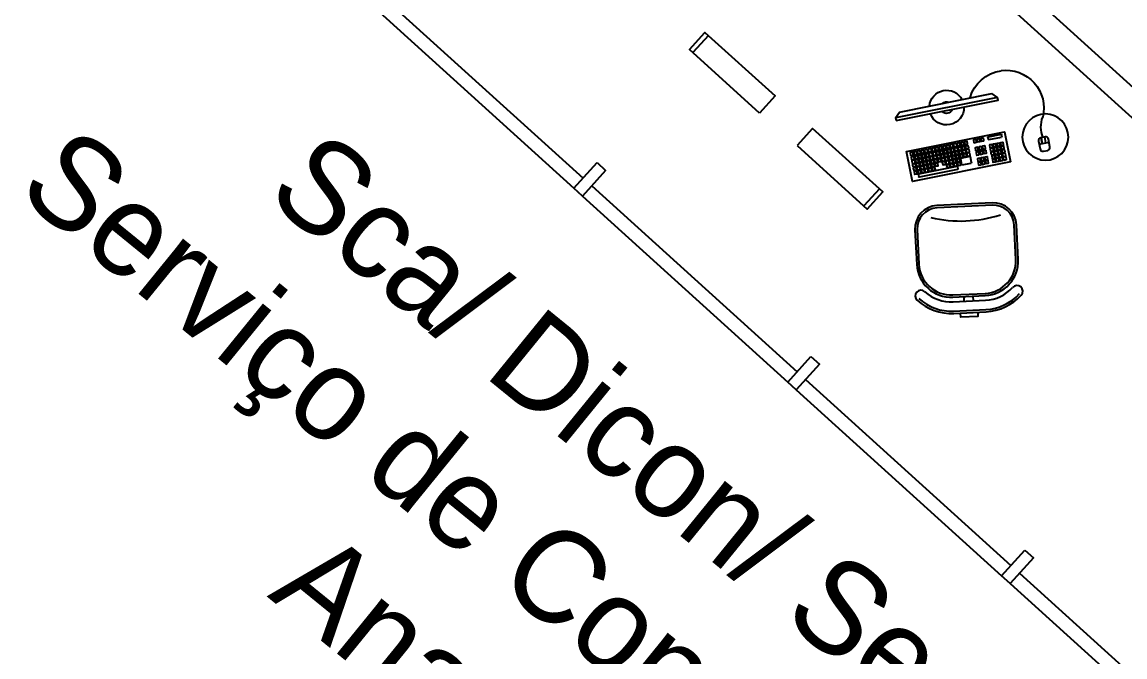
# Model space of a CAD drawing. Extents: x -1.7 to 87, y -33.6 to 19.
# Drawn here: x 68.814 to 73.59, y -27.704 to -24.953 of the extents above; entities that cross this region are included whole.
import ezdxf

# ---------------------------------------------------------------- set-up
doc = ezdxf.new("R2010")
doc.units = 0
for name, color, linetype in [('AR-ESQ', 2, 'Continuous'), ('AR-MOB', 2, 'Continuous'), ('AR-TXT', 2, 'Continuous')]:
    doc.layers.add(name, color=color, linetype=linetype)
doc.styles.add('1-125', font='stylu.ttf', dxfattribs={"height": 0.2})

# ---------------------------------------------------------------- blocks, each defined once
blk = doc.blocks.new('CADEIRA-S')
at = {"color": 2}
for p, q in [((0.0718, 0.2686), (-0.0682, 0.2686)), ((0.0718, 0.2186), (-0.0682, 0.2186)), ((0.0718, 0.1986), (-0.0682, 0.1986)), ((-0.2182, 0.0486), (-0.2182, -0.1014)), ((0.2218, -0.1014), (0.2218, 0.0486)), ((-0.1182, -0.2014), (0.1218, -0.2014))]:
    blk.add_line(p, q, dxfattribs=at)
at = {"color": 1}
for p, q in [((0.0718, 0.2586), (-0.0682, 0.2586)), ((-0.0148, 0.1986), (-0.0149, 0.2186)), ((0.0252, 0.1986), (0.0251, 0.2186)), ((0.0718, 0.1886), (-0.0682, 0.1886)), ((-0.2082, 0.0486), (-0.2082, -0.1014)), ((0.2118, -0.1014), (0.2118, 0.0486)), ((-0.1182, -0.1914), (0.1218, -0.1914))]:
    blk.add_line(p, q, dxfattribs=at)
at = {"color": 2}
blk.add_lwpolyline([(-0.032, 0.2686), (-0.032, 0.2867), (0.0426, 0.2867), (0.0426, 0.2686)], dxfattribs=at)
for centre, radius, start, end in [((-0.0682, 0.0486), 0.22, 90, 135), ((0.0718, 0.0486), 0.22, 45, 90), ((-0.2061, 0.1864), 0.025, 135, 315), ((-0.0682, 0.0486), 0.15, 90, 180), ((-0.0682, 0.0486), 0.17, 90, 135), ((0.0718, 0.0486), 0.17, 45, 90), ((0.0718, 0.0486), 0.15, 0, 90), ((0.2097, 0.1864), 0.025, 225, 45), ((-0.1182, -0.1014), 0.1, 180, 270), ((0.1218, -0.1014), 0.1, 270, 0)]:
    blk.add_arc(centre, radius, start, end, dxfattribs=at)
at = {"color": 1}
for centre, radius, start, end in [((-0.0682, 0.0486), 0.21, 90, 135), ((0.0718, 0.0486), 0.21, 45, 90), ((-0.0682, 0.0486), 0.14, 90, 180), ((0.0718, 0.0486), 0.14, 0, 90), ((-0.1182, -0.1014), 0.09, 180, 270), ((-0.0052, -0.6823), 0.5534, 73.6911, 105.2491), ((0.1218, -0.1014), 0.09, 270, 0)]:
    blk.add_arc(centre, radius, start, end, dxfattribs=at)
blk = doc.blocks.new('CPU')
at = {"color": 1}
blk.add_line((1.1721, 1.0512), (1.1721, 0.9512), dxfattribs=at)
blk.add_lwpolyline([(0.7821, 0.9512), (1.1921, 0.9512), (1.1921, 1.0512), (0.7821, 1.0512)], close=True, dxfattribs=at)
blk = doc.blocks.new('estacao de trabalho 290 x 150')
at = {"color": 252}
for p, q in [((0.5808, 0.9046), (0.5882, 0.9101)), ((0.691, 0.7737), (0.5904, 0.9098)), ((0.5718, 0.898), (0.5753, 0.9006)), ((0.681, 0.7663), (0.5804, 0.9024)), ((0.6832, 0.7659), (0.6907, 0.7714)), ((0.6934, 0.6962), (0.669, 0.7293)), ((0.6693, 0.7315), (0.6898, 0.7467)), ((0.6743, 0.7593), (0.6777, 0.7619)), ((0.6921, 0.7463), (0.7165, 0.7132)), ((0.7162, 0.711), (0.6957, 0.6958)), ((0.7401, 0.6863), (0.7375, 0.6898)), ((0.7289, 0.5348), (0.6952, 0.5804)), ((0.6955, 0.5827), (0.7022, 0.5876)), ((0.7044, 0.5873), (0.7381, 0.5416)), ((0.7378, 0.5394), (0.7311, 0.5345))]:
    blk.add_line(p, q, dxfattribs=at)
at = {"color": 2}
for p, q in [((0.3423, 0.788), (0.3379, 0.7583)), ((0.3379, 0.7583), (0.5801, 0.4305)), ((0.6097, 0.426), (0.5801, 0.4305)), ((0.8666, 0.4291), (0.887, 0.4442)), ((0.887, 0.4442), (0.8666, 0.4291)), ((0.8758, 0.4167), (0.8962, 0.4318)), ((0.8789, 0.4551), (0.905, 0.4198))]:
    blk.add_line(p, q, dxfattribs=at)
for points in [[(0.8381, 0.5953), (0.5809, 0.9435), (0.4743, 0.8647), (0.7315, 0.5165)], [(-1.45, 0), (1.45, 0), (1.45, 0.1), (-1.45, 0.1)]]:
    blk.add_lwpolyline(points, close=True, dxfattribs=at)
at = {"color": 252}
for points in [[(0.5588, 0.9083), (0.5658, 0.9134, -0.414214), (0.5684, 0.913), (0.5736, 0.9061, -0.414214), (0.5732, 0.9034), (0.5662, 0.8983, -0.414214), (0.5636, 0.8987), (0.5584, 0.9057, -0.414214)], [(0.4915, 0.8595), (0.4985, 0.8646, -0.414214), (0.5011, 0.8642), (0.5063, 0.8573, -0.414214), (0.5059, 0.8546), (0.4989, 0.8495, -0.414214), (0.4963, 0.8499), (0.4911, 0.8569, -0.414214)], [(0.5073, 0.8703), (0.5143, 0.8754, -0.414214), (0.5169, 0.875), (0.5221, 0.8681, -0.414214), (0.5217, 0.8654), (0.5147, 0.8603, -0.414214), (0.5121, 0.8607), (0.507, 0.8676, -0.414214)], [(0.5169, 0.8574), (0.5238, 0.8625, -0.414214), (0.5265, 0.8621), (0.5316, 0.8552, -0.414214), (0.5312, 0.8525), (0.5242, 0.8474, -0.414214), (0.5216, 0.8478), (0.5165, 0.8548, -0.414214)], [(0.5202, 0.8798), (0.5272, 0.8849, -0.414214), (0.5298, 0.8845), (0.535, 0.8776, -0.414214), (0.5346, 0.8749), (0.5276, 0.8698, -0.414214), (0.525, 0.8702), (0.5198, 0.8771, -0.414214)], [(0.5297, 0.8669), (0.5367, 0.8721, -0.414214), (0.5393, 0.8717), (0.5445, 0.8647, -0.414214), (0.5441, 0.8621), (0.5371, 0.8569, -0.414214), (0.5345, 0.8573), (0.5293, 0.8643, -0.414214)], [(0.5331, 0.8893), (0.54, 0.8944, -0.414214), (0.5427, 0.894), (0.5478, 0.8871, -0.414214), (0.5474, 0.8844), (0.5405, 0.8793, -0.414214), (0.5378, 0.8797), (0.5327, 0.8866, -0.414214)], [(0.5426, 0.8764), (0.5495, 0.8816, -0.414214), (0.5522, 0.8812), (0.5573, 0.8742, -0.414214), (0.5569, 0.8716), (0.55, 0.8664, -0.414214), (0.5473, 0.8668), (0.5422, 0.8738, -0.414214)], [(0.546, 0.8988), (0.5529, 0.9039, -0.414214), (0.5556, 0.9035), (0.5607, 0.8966, -0.414214), (0.5603, 0.8939), (0.5533, 0.8888, -0.414214), (0.5507, 0.8892), (0.5456, 0.8962, -0.414214)], [(0.5521, 0.8636), (0.5591, 0.8687, -0.414214), (0.5617, 0.8683), (0.5668, 0.8613, -0.414214), (0.5664, 0.8587), (0.5595, 0.8536, -0.414214), (0.5568, 0.8539), (0.5517, 0.8609, -0.414214)], [(0.5555, 0.8859), (0.5624, 0.8911, -0.414214), (0.5651, 0.8907), (0.5702, 0.8837, -0.414214), (0.5698, 0.8811), (0.5629, 0.8759, -0.414214), (0.5602, 0.8763), (0.5551, 0.8833, -0.414214)], [(0.565, 0.8731), (0.5719, 0.8782, -0.414214), (0.5746, 0.8778), (0.5797, 0.8708, -0.414214), (0.5793, 0.8682), (0.5724, 0.8631, -0.414214), (0.5697, 0.8635), (0.5646, 0.8704, -0.414214)], [(0.5683, 0.8954), (0.5753, 0.9006, -0.414214), (0.5779, 0.9002), (0.5831, 0.8932, -0.414214), (0.5827, 0.8906), (0.5757, 0.8854, -0.414214), (0.5731, 0.8858), (0.5679, 0.8928, -0.414214)], [(0.5745, 0.8602), (0.5814, 0.8653, -0.414214), (0.5841, 0.8649), (0.5892, 0.858, -0.414214), (0.5888, 0.8553), (0.5819, 0.8502, -0.414214), (0.5792, 0.8506), (0.5741, 0.8575, -0.414214)], [(0.5778, 0.8826), (0.5848, 0.8877, -0.414214), (0.5874, 0.8873), (0.5926, 0.8804, -0.414214), (0.5922, 0.8777), (0.5852, 0.8726, -0.414214), (0.5826, 0.873), (0.5774, 0.8799, -0.414214)], [(0.5873, 0.8697), (0.5943, 0.8748, -0.414214), (0.5969, 0.8744), (0.6021, 0.8675, -0.414214), (0.6017, 0.8648), (0.5947, 0.8597, -0.414214), (0.5921, 0.8601), (0.5869, 0.8671, -0.414214)], [(0.5969, 0.8568), (0.6038, 0.862, -0.414214), (0.6065, 0.8616), (0.6116, 0.8546, -0.414214), (0.6112, 0.852), (0.6042, 0.8468, -0.414214), (0.6016, 0.8472), (0.5965, 0.8542, -0.414214)], [(0.501, 0.8466), (0.508, 0.8518, -0.414214), (0.5106, 0.8514), (0.5158, 0.8444, -0.414214), (0.5154, 0.8418), (0.5084, 0.8366, -0.414214), (0.5058, 0.837), (0.5006, 0.844, -0.414214)], [(0.5105, 0.8338), (0.5175, 0.8389, -0.414214), (0.5201, 0.8385), (0.5253, 0.8315, -0.414214), (0.5249, 0.8289), (0.5179, 0.8238, -0.414214), (0.5153, 0.8242), (0.5101, 0.8311, -0.414214)], [(0.52, 0.8209), (0.527, 0.826, -0.414214), (0.5296, 0.8256), (0.5348, 0.8187, -0.414214), (0.5344, 0.816), (0.5274, 0.8109, -0.414214), (0.5248, 0.8113), (0.5196, 0.8182, -0.414214)], [(0.5264, 0.8445), (0.5333, 0.8497, -0.414214), (0.536, 0.8493), (0.5411, 0.8423, -0.414214), (0.5407, 0.8397), (0.5338, 0.8345, -0.414214), (0.5311, 0.8349), (0.526, 0.8419, -0.414214)], [(0.5295, 0.808), (0.5365, 0.8132, -0.414214), (0.5391, 0.8128), (0.5443, 0.8058, -0.414214), (0.5439, 0.8032), (0.5369, 0.798, -0.414214), (0.5343, 0.7984), (0.5292, 0.8054, -0.414214)], [(0.5359, 0.8317), (0.5428, 0.8368, -0.414214), (0.5455, 0.8364), (0.5506, 0.8295, -0.414214), (0.5502, 0.8268), (0.5433, 0.8217, -0.414214), (0.5406, 0.8221), (0.5355, 0.829, -0.414214)], [(0.5392, 0.854), (0.5462, 0.8592, -0.414214), (0.5488, 0.8588), (0.554, 0.8518, -0.414214), (0.5536, 0.8492), (0.5466, 0.844, -0.414214), (0.544, 0.8444), (0.5388, 0.8514, -0.414214)], [(0.5454, 0.8188), (0.5523, 0.8239, -0.414214), (0.555, 0.8235), (0.5601, 0.8166, -0.414214), (0.5597, 0.8139), (0.5528, 0.8088, -0.414214), (0.5501, 0.8092), (0.545, 0.8162, -0.414214)], [(0.5487, 0.8412), (0.5557, 0.8463, -0.414214), (0.5583, 0.8459), (0.5635, 0.839, -0.414214), (0.5631, 0.8363), (0.5561, 0.8312, -0.414214), (0.5535, 0.8316), (0.5483, 0.8385, -0.414214)], [(0.5582, 0.8283), (0.5652, 0.8334, -0.414214), (0.5678, 0.833), (0.573, 0.8261, -0.414214), (0.5726, 0.8234), (0.5656, 0.8183, -0.414214), (0.563, 0.8187), (0.5578, 0.8257, -0.414214)], [(0.5616, 0.8507), (0.5686, 0.8558, -0.414214), (0.5712, 0.8554), (0.5763, 0.8485, -0.414214), (0.5759, 0.8458), (0.569, 0.8407, -0.414214), (0.5663, 0.8411), (0.5612, 0.848, -0.414214)], [(0.5678, 0.8154), (0.5747, 0.8206, -0.414214), (0.5774, 0.8202), (0.5825, 0.8132, -0.414214), (0.5821, 0.8106), (0.5751, 0.8054, -0.414214), (0.5725, 0.8058), (0.5674, 0.8128, -0.414214)], [(0.5711, 0.8378), (0.5781, 0.843, -0.414214), (0.5807, 0.8426), (0.5859, 0.8356, -0.414214), (0.5855, 0.833), (0.5785, 0.8278, -0.414214), (0.5759, 0.8282), (0.5707, 0.8352, -0.414214)], [(0.5806, 0.8249), (0.5876, 0.8301, -0.414214), (0.5902, 0.8297), (0.5954, 0.8227, -0.414214), (0.595, 0.8201), (0.588, 0.8149, -0.414214), (0.5854, 0.8153), (0.5802, 0.8223, -0.414214)], [(0.584, 0.8473), (0.5909, 0.8525, -0.414214), (0.5936, 0.8521), (0.5987, 0.8451, -0.414214), (0.5983, 0.8425), (0.5914, 0.8373, -0.414214), (0.5887, 0.8377), (0.5836, 0.8447, -0.414214)], [(0.5901, 0.8121), (0.5971, 0.8172, -0.414214), (0.5997, 0.8168), (0.6049, 0.8099, -0.414214), (0.6045, 0.8072), (0.5975, 0.8021, -0.414214), (0.5949, 0.8025), (0.5897, 0.8094, -0.414214)], [(0.5935, 0.8345), (0.6004, 0.8396, -0.414214), (0.6031, 0.8392), (0.6082, 0.8322, -0.414214), (0.6078, 0.8296), (0.6009, 0.8245, -0.414214), (0.5982, 0.8249), (0.5931, 0.8318, -0.414214)], [(0.603, 0.8216), (0.61, 0.8267, -0.414214), (0.6126, 0.8263), (0.6177, 0.8194, -0.414214), (0.6173, 0.8167), (0.6104, 0.8116, -0.414214), (0.6077, 0.812), (0.6026, 0.8189, -0.414214)], [(0.6064, 0.844), (0.6133, 0.8491, -0.414214), (0.616, 0.8487), (0.6211, 0.8417, -0.414214), (0.6207, 0.8391), (0.6137, 0.834, -0.414214), (0.6111, 0.8344), (0.606, 0.8413, -0.414214)], [(0.5391, 0.7952), (0.546, 0.8003, -0.414214), (0.5487, 0.7999), (0.5538, 0.7929, -0.414214), (0.5534, 0.7903), (0.5464, 0.7852, -0.414214), (0.5438, 0.7856), (0.5387, 0.7925, -0.414214)], [(0.5486, 0.7823), (0.5555, 0.7874, -0.414214), (0.5582, 0.787), (0.5633, 0.7801, -0.414214), (0.5629, 0.7774), (0.556, 0.7723, -0.414214), (0.5533, 0.7727), (0.5482, 0.7796, -0.414214)], [(0.5549, 0.8059), (0.5618, 0.8111, -0.414214), (0.5645, 0.8107), (0.5696, 0.8037, -0.414214), (0.5692, 0.8011), (0.5623, 0.7959, -0.414214), (0.5596, 0.7963), (0.5545, 0.8033, -0.414214)], [(0.5581, 0.7694), (0.565, 0.7746, -0.414214), (0.5677, 0.7742), (0.5728, 0.7672, -0.414214), (0.5724, 0.7646), (0.5655, 0.7594, -0.414214), (0.5628, 0.7598), (0.5577, 0.7668, -0.414214)], [(0.5644, 0.7931), (0.5713, 0.7982, -0.414214), (0.574, 0.7978), (0.5791, 0.7908, -0.414214), (0.5787, 0.7882), (0.5718, 0.7831, -0.414214), (0.5691, 0.7835), (0.564, 0.7904, -0.414214)], [(0.5739, 0.7802), (0.5809, 0.7853, -0.414214), (0.5835, 0.7849), (0.5886, 0.778, -0.414214), (0.5882, 0.7753), (0.5813, 0.7702, -0.414214), (0.5786, 0.7706), (0.5735, 0.7775, -0.414214)], [(0.5773, 0.8026), (0.5842, 0.8077, -0.414214), (0.5869, 0.8073), (0.592, 0.8004, -0.414214), (0.5916, 0.7977), (0.5846, 0.7926, -0.414214), (0.582, 0.793), (0.5769, 0.7999, -0.414214)], [(0.5834, 0.7673), (0.5904, 0.7725, -0.414214), (0.593, 0.7721), (0.5981, 0.7651, -0.414214), (0.5977, 0.7625), (0.5908, 0.7573, -0.414214), (0.5881, 0.7577), (0.583, 0.7647, -0.414214)], [(0.5868, 0.7897), (0.5937, 0.7948, -0.414214), (0.5964, 0.7944), (0.6015, 0.7875, -0.414214), (0.6011, 0.7848), (0.5942, 0.7797, -0.414214), (0.5915, 0.7801), (0.5864, 0.7871, -0.414214)], [(0.5963, 0.7768), (0.6032, 0.782, -0.414214), (0.6059, 0.7816), (0.611, 0.7746, -0.414214), (0.6106, 0.772), (0.6037, 0.7668, -0.414214), (0.601, 0.7672), (0.5959, 0.7742, -0.414214)], [(0.5996, 0.7992), (0.6066, 0.8043, -0.414214), (0.6092, 0.8039), (0.6144, 0.797, -0.414214), (0.614, 0.7943), (0.607, 0.7892, -0.414214), (0.6044, 0.7896), (0.5992, 0.7966, -0.414214)], [(0.6058, 0.764), (0.6127, 0.7691, -0.414214), (0.6154, 0.7687), (0.6205, 0.7617, -0.414214), (0.6201, 0.7591), (0.6132, 0.754, -0.414214), (0.6105, 0.7544), (0.6054, 0.7613, -0.414214)], [(0.6091, 0.7863), (0.6161, 0.7915, -0.414214), (0.6187, 0.7911), (0.6239, 0.7841, -0.414214), (0.6235, 0.7815), (0.6165, 0.7763, -0.414214), (0.6139, 0.7767), (0.6087, 0.7837, -0.414214)], [(0.6187, 0.7735), (0.6256, 0.7786, -0.414214), (0.6283, 0.7782), (0.6334, 0.7713, -0.414214), (0.633, 0.7686), (0.626, 0.7635, -0.414214), (0.6234, 0.7639), (0.6183, 0.7708, -0.414214)], [(0.622, 0.7958), (0.629, 0.801, -0.414214), (0.6316, 0.8006), (0.6368, 0.7936, -0.414214), (0.6364, 0.791), (0.6294, 0.7858, -0.414214), (0.6268, 0.7862), (0.6216, 0.7932, -0.414214)], [(0.6282, 0.7606), (0.6351, 0.7657, -0.414214), (0.6378, 0.7653), (0.6429, 0.7584, -0.414214), (0.6425, 0.7557), (0.6355, 0.7506, -0.414214), (0.6329, 0.751), (0.6278, 0.758, -0.414214)], [(0.6315, 0.783), (0.6385, 0.7881, -0.414214), (0.6411, 0.7877), (0.6463, 0.7808, -0.414214), (0.6459, 0.7781), (0.6389, 0.773, -0.414214), (0.6363, 0.7734), (0.6311, 0.7803, -0.414214)], [(0.641, 0.7701), (0.648, 0.7752, -0.414214), (0.6506, 0.7748), (0.6558, 0.7679, -0.414214), (0.6554, 0.7652), (0.6484, 0.7601, -0.414214), (0.6458, 0.7605), (0.6406, 0.7675, -0.414214)], [(0.6444, 0.7925), (0.6513, 0.7976, -0.414214), (0.654, 0.7972), (0.6591, 0.7903, -0.414214), (0.6587, 0.7876), (0.6518, 0.7825, -0.414214), (0.6491, 0.7829), (0.644, 0.7898, -0.414214)], [(0.6539, 0.7796), (0.6608, 0.7848, -0.414214), (0.6635, 0.7844), (0.6686, 0.7774, -0.414214), (0.6682, 0.7748), (0.6613, 0.7696, -0.414214), (0.6586, 0.77), (0.6535, 0.777, -0.414214)], [(0.6634, 0.7667), (0.6704, 0.7719, -0.414214), (0.673, 0.7715), (0.6781, 0.7645, -0.414214), (0.6777, 0.7619), (0.6708, 0.7567, -0.414214), (0.6681, 0.7571), (0.663, 0.7641, -0.414214)], [(0.5676, 0.7566), (0.5745, 0.7617, -0.414214), (0.5772, 0.7613), (0.5823, 0.7543, -0.414214), (0.5819, 0.7517), (0.575, 0.7465, -0.414214), (0.5723, 0.7469), (0.5672, 0.7539, -0.414214)], [(0.5771, 0.7437), (0.584, 0.7488, -0.414214), (0.5867, 0.7484), (0.5918, 0.7415, -0.414214), (0.5914, 0.7388), (0.5845, 0.7337, -0.414214), (0.5818, 0.7341), (0.5767, 0.741, -0.414214)], [(0.5866, 0.7308), (0.5935, 0.7359, -0.414214), (0.5962, 0.7356), (0.6013, 0.7286, -0.414214), (0.6009, 0.7259), (0.594, 0.7208, -0.414214), (0.5913, 0.7212), (0.5862, 0.7282, -0.414214)], [(0.5929, 0.7545), (0.5999, 0.7596, -0.414214), (0.6025, 0.7592), (0.6077, 0.7522, -0.414214), (0.6073, 0.7496), (0.6003, 0.7445, -0.414214), (0.5977, 0.7449), (0.5925, 0.7518, -0.414214)], [(0.5961, 0.7179), (0.6031, 0.7231, -0.414214), (0.6057, 0.7227), (0.6108, 0.7157, -0.414214), (0.6104, 0.7131), (0.6035, 0.7079, -0.414214), (0.6008, 0.7083), (0.5957, 0.7153, -0.414214)], [(0.6024, 0.7416), (0.6094, 0.7467, -0.414214), (0.612, 0.7463), (0.6172, 0.7394, -0.414214), (0.6168, 0.7367), (0.6098, 0.7316, -0.414214), (0.6072, 0.732), (0.602, 0.7389, -0.414214)], [(0.6119, 0.7287), (0.6189, 0.7339, -0.414214), (0.6215, 0.7335), (0.6267, 0.7265, -0.414214), (0.6263, 0.7239), (0.6193, 0.7187, -0.414214), (0.6167, 0.7191), (0.6115, 0.7261, -0.414214)], [(0.6153, 0.7511), (0.6222, 0.7562, -0.414214), (0.6249, 0.7558), (0.63, 0.7489, -0.414214), (0.6296, 0.7462), (0.6227, 0.7411, -0.414214), (0.62, 0.7415), (0.6149, 0.7484, -0.414214)], [(0.6214, 0.7158), (0.6284, 0.721, -0.414214), (0.631, 0.7206), (0.6362, 0.7136, -0.414214), (0.6358, 0.711), (0.6288, 0.7058, -0.414214), (0.6262, 0.7062), (0.621, 0.7132, -0.414214)], [(0.6248, 0.7382), (0.6317, 0.7434, -0.414214), (0.6344, 0.743), (0.6395, 0.736, -0.414214), (0.6391, 0.7334), (0.6322, 0.7282, -0.414214), (0.6295, 0.7286), (0.6244, 0.7356, -0.414214)], [(0.6343, 0.7254), (0.6413, 0.7305, -0.414214), (0.6439, 0.7301), (0.649, 0.7231, -0.414214), (0.6486, 0.7205), (0.6417, 0.7154, -0.414214), (0.639, 0.7158), (0.6339, 0.7227, -0.414214)], [(0.6377, 0.7477), (0.6446, 0.7529, -0.414214), (0.6473, 0.7525), (0.6524, 0.7455, -0.414214), (0.652, 0.7429), (0.6451, 0.7377, -0.414214), (0.6424, 0.7381), (0.6373, 0.7451, -0.414214)], [(0.6438, 0.7125), (0.6508, 0.7176, -0.414214), (0.6534, 0.7172), (0.6586, 0.7103, -0.414214), (0.6582, 0.7076), (0.6512, 0.7025, -0.414214), (0.6486, 0.7029), (0.6434, 0.7098, -0.414214)], [(0.6472, 0.7349), (0.6541, 0.74, -0.414214), (0.6568, 0.7396), (0.6619, 0.7326, -0.414214), (0.6615, 0.73), (0.6546, 0.7249, -0.414214), (0.6519, 0.7253), (0.6468, 0.7322, -0.414214)], [(0.6505, 0.7572), (0.6575, 0.7624, -0.414214), (0.6601, 0.762), (0.6653, 0.755, -0.414214), (0.6649, 0.7524), (0.6579, 0.7472, -0.414214), (0.6553, 0.7476), (0.6501, 0.7546, -0.414214)], [(0.6567, 0.722), (0.6636, 0.7271, -0.414214), (0.6663, 0.7267), (0.6714, 0.7198, -0.414214), (0.671, 0.7171), (0.6641, 0.712, -0.414214), (0.6614, 0.7124), (0.6563, 0.7193, -0.414214)], [(0.66, 0.7444), (0.667, 0.7495, -0.414214), (0.6696, 0.7491), (0.6748, 0.7422, -0.414214), (0.6744, 0.7395), (0.6674, 0.7344, -0.414214), (0.6648, 0.7348), (0.6596, 0.7417, -0.414214)], [(0.6729, 0.7539), (0.6799, 0.759, -0.414214), (0.6825, 0.7586), (0.6877, 0.7517, -0.414214), (0.6873, 0.749), (0.6803, 0.7439, -0.414214), (0.6777, 0.7443), (0.6725, 0.7512, -0.414214)], [(0.6056, 0.7051), (0.6126, 0.7102, -0.414214), (0.6152, 0.7098), (0.6203, 0.7029, -0.414214), (0.6199, 0.7002), (0.613, 0.6951, -0.414214), (0.6103, 0.6955), (0.6052, 0.7024, -0.414214)], [(0.6151, 0.6922), (0.6221, 0.6973, -0.414214), (0.6247, 0.6969), (0.6299, 0.69, -0.414214), (0.6295, 0.6873), (0.6225, 0.6822, -0.414214), (0.6199, 0.6826), (0.6147, 0.6896, -0.414214)], [(0.6246, 0.6793), (0.6316, 0.6845, -0.414214), (0.6342, 0.6841), (0.6394, 0.6771, -0.414214), (0.639, 0.6745), (0.632, 0.6693, -0.414214), (0.6294, 0.6697), (0.6242, 0.6767, -0.414214)], [(0.6309, 0.703), (0.6379, 0.7081, -0.414214), (0.6405, 0.7077), (0.6457, 0.7008, -0.414214), (0.6453, 0.6981), (0.6383, 0.693, -0.414214), (0.6357, 0.6934), (0.6305, 0.7003, -0.414214)], [(0.6341, 0.6665), (0.6411, 0.6716, -0.414214), (0.6437, 0.6712), (0.6489, 0.6643, -0.414214), (0.6485, 0.6616), (0.6415, 0.6565, -0.414214), (0.6389, 0.6569), (0.6337, 0.6638, -0.414214)], [(0.6405, 0.6901), (0.6474, 0.6952, -0.414214), (0.65, 0.6948), (0.6552, 0.6879, -0.414214), (0.6548, 0.6852), (0.6478, 0.6801, -0.414214), (0.6452, 0.6805), (0.6401, 0.6875, -0.414214)], [(0.65, 0.6772), (0.6569, 0.6824, -0.414214), (0.6596, 0.682), (0.6647, 0.675, -0.414214), (0.6643, 0.6724), (0.6573, 0.6672, -0.414214), (0.6547, 0.6676), (0.6496, 0.6746, -0.414214)], [(0.6533, 0.6996), (0.6603, 0.7048, -0.414214), (0.6629, 0.7044), (0.6681, 0.6974, -0.414214), (0.6677, 0.6948), (0.6607, 0.6896, -0.414214), (0.6581, 0.69), (0.6529, 0.697, -0.414214)], [(0.6628, 0.6867), (0.6698, 0.6919, -0.414214), (0.6724, 0.6915), (0.6776, 0.6845, -0.414214), (0.6772, 0.6819), (0.6702, 0.6767, -0.414214), (0.6676, 0.6771), (0.6624, 0.6841, -0.414214)], [(0.6662, 0.7091), (0.6731, 0.7143, -0.414214), (0.6758, 0.7139), (0.6809, 0.7069, -0.414214), (0.6805, 0.7043), (0.6736, 0.6991, -0.414214), (0.6709, 0.6995), (0.6658, 0.7065, -0.414214)], [(0.6757, 0.6963), (0.6826, 0.7014, -0.414214), (0.6853, 0.701), (0.6904, 0.694, -0.414214), (0.69, 0.6914), (0.6831, 0.6863, -0.414214), (0.6804, 0.6867), (0.6753, 0.6936, -0.414214)], [(0.7021, 0.6664), (0.7091, 0.6715, -0.414214), (0.7117, 0.6711), (0.7169, 0.6641, -0.414214), (0.7165, 0.6615), (0.7095, 0.6564, -0.414214), (0.7069, 0.6568), (0.7017, 0.6637, -0.414214)], [(0.725, 0.6829), (0.732, 0.6881, -0.414214), (0.7346, 0.6877), (0.7398, 0.6807, -0.414214), (0.7394, 0.6781), (0.7324, 0.6729, -0.414214), (0.7298, 0.6733), (0.7246, 0.6803, -0.414214)], [(0.7345, 0.6701), (0.7415, 0.6752, -0.414214), (0.7441, 0.6748), (0.7493, 0.6678, -0.414214), (0.7489, 0.6652), (0.7419, 0.6601, -0.414214), (0.7393, 0.6605), (0.7341, 0.6674, -0.414214)], [(0.7379, 0.6924), (0.7448, 0.6976, -0.414214), (0.7475, 0.6972), (0.7526, 0.6902, -0.414214), (0.7522, 0.6876), (0.7453, 0.6824, -0.414214), (0.7426, 0.6828), (0.7375, 0.6898, -0.414214)], [(0.7474, 0.6796), (0.7544, 0.6847, -0.414214), (0.757, 0.6843), (0.7621, 0.6773, -0.414214), (0.7617, 0.6747), (0.7548, 0.6696, -0.414214), (0.7521, 0.67), (0.747, 0.6769, -0.414214)], [(0.7569, 0.6667), (0.7639, 0.6718, -0.414214), (0.7665, 0.6714), (0.7716, 0.6645, -0.414214), (0.7713, 0.6618), (0.7643, 0.6567, -0.414214), (0.7617, 0.6571), (0.7565, 0.664, -0.414214)], [(0.6575, 0.6343), (0.6645, 0.6395, -0.414214), (0.6671, 0.6391), (0.6723, 0.6321, -0.414214), (0.6719, 0.6295), (0.6649, 0.6243, -0.414214), (0.6623, 0.6247), (0.6571, 0.6317, -0.414214)], [(0.667, 0.6215), (0.674, 0.6266, -0.414214), (0.6766, 0.6262), (0.6818, 0.6192, -0.414214), (0.6814, 0.6166), (0.6744, 0.6115, -0.414214), (0.6718, 0.6119), (0.6666, 0.6188, -0.414214)], [(0.6857, 0.6548), (0.6927, 0.6599, -0.414214), (0.6953, 0.6595), (0.7004, 0.6525, -0.414214), (0.7, 0.6499), (0.6931, 0.6448, -0.414214), (0.6904, 0.6451), (0.6853, 0.6521, -0.414214)], [(0.6952, 0.6419), (0.7022, 0.647, -0.414214), (0.7048, 0.6466), (0.7099, 0.6397, -0.414214), (0.7095, 0.637), (0.7026, 0.6319, -0.414214), (0.6999, 0.6323), (0.6948, 0.6392, -0.414214)], [(0.7047, 0.629), (0.7117, 0.6342, -0.414214), (0.7143, 0.6338), (0.7195, 0.6268, -0.414214), (0.7191, 0.6242), (0.7121, 0.619, -0.414214), (0.7095, 0.6194), (0.7043, 0.6264, -0.414214)], [(0.7116, 0.6535), (0.7186, 0.6586, -0.414214), (0.7212, 0.6582), (0.7264, 0.6513, -0.414214), (0.726, 0.6486), (0.719, 0.6435, -0.414214), (0.7164, 0.6439), (0.7112, 0.6508, -0.414214)], [(0.7211, 0.6406), (0.7281, 0.6458, -0.414214), (0.7307, 0.6454), (0.7359, 0.6384, -0.414214), (0.7355, 0.6358), (0.7285, 0.6306, -0.414214), (0.7259, 0.631), (0.7207, 0.638, -0.414214)], [(0.744, 0.6572), (0.751, 0.6623, -0.414214), (0.7536, 0.6619), (0.7588, 0.655, -0.414214), (0.7584, 0.6523), (0.7514, 0.6472, -0.414214), (0.7488, 0.6476), (0.7436, 0.6545, -0.414214)], [(0.7495, 0.6228), (0.7564, 0.628, -0.414214), (0.7591, 0.6276), (0.7642, 0.6206, -0.414214), (0.7638, 0.618), (0.7569, 0.6128, -0.414214), (0.7542, 0.6132), (0.7491, 0.6202, -0.414214)], [(0.7624, 0.6323), (0.7693, 0.6375, -0.414214), (0.772, 0.6371), (0.7771, 0.6301, -0.414214), (0.7767, 0.6275), (0.7698, 0.6223, -0.414214), (0.7671, 0.6227), (0.762, 0.6297, -0.414214)], [(0.7719, 0.6195), (0.7788, 0.6246, -0.414214), (0.7815, 0.6242), (0.7866, 0.6173, -0.414214), (0.7862, 0.6146), (0.7793, 0.6095, -0.414214), (0.7766, 0.6099), (0.7715, 0.6168, -0.414214)], [(0.7752, 0.6418), (0.7822, 0.647, -0.414214), (0.7848, 0.6466), (0.79, 0.6396, -0.414214), (0.7896, 0.637), (0.7826, 0.6318, -0.414214), (0.78, 0.6322), (0.7748, 0.6392, -0.414214)], [(0.7847, 0.629), (0.7917, 0.6341, -0.414214), (0.7943, 0.6337), (0.7995, 0.6268, -0.414214), (0.7991, 0.6241), (0.7921, 0.619, -0.414214), (0.7895, 0.6194), (0.7843, 0.6263, -0.414214)], [(0.7942, 0.6161), (0.8012, 0.6212, -0.414214), (0.8038, 0.6208), (0.809, 0.6139, -0.414214), (0.8086, 0.6112), (0.8016, 0.6061, -0.414214), (0.799, 0.6065), (0.7938, 0.6135, -0.414214)], [(0.6766, 0.6086), (0.6835, 0.6137, -0.414214), (0.6862, 0.6133), (0.6913, 0.6064, -0.414214), (0.6909, 0.6037), (0.6839, 0.5986, -0.414214), (0.6813, 0.599), (0.6762, 0.6059, -0.414214)], [(0.7238, 0.6038), (0.7307, 0.609, -0.414214), (0.7334, 0.6086), (0.7385, 0.6016, -0.414214), (0.7381, 0.599), (0.7311, 0.5938, -0.414214), (0.7285, 0.5942), (0.7234, 0.6012, -0.414214)], [(0.7333, 0.5909), (0.7402, 0.5961, -0.414214), (0.7429, 0.5957), (0.748, 0.5887, -0.414214), (0.7476, 0.5861), (0.7407, 0.5809, -0.414214), (0.738, 0.5813), (0.7329, 0.5883, -0.414214)], [(0.7366, 0.6133), (0.7436, 0.6185, -0.414214), (0.7462, 0.6181), (0.7514, 0.6111, -0.414214), (0.751, 0.6085), (0.744, 0.6033, -0.414214), (0.7414, 0.6037), (0.7362, 0.6107, -0.414214)], [(0.7428, 0.5781), (0.7497, 0.5832, -0.414214), (0.7524, 0.5828), (0.7575, 0.5759, -0.414214), (0.7571, 0.5732), (0.7502, 0.5681, -0.414214), (0.7475, 0.5685), (0.7424, 0.5754, -0.414214)], [(0.7461, 0.6005), (0.7531, 0.6056, -0.414214), (0.7557, 0.6052), (0.7609, 0.5982, -0.414214), (0.7605, 0.5956), (0.7535, 0.5905, -0.414214), (0.7509, 0.5909), (0.7457, 0.5978, -0.414214)], [(0.7556, 0.5876), (0.7626, 0.5927, -0.414214), (0.7652, 0.5923), (0.7704, 0.5854, -0.414214), (0.77, 0.5827), (0.763, 0.5776, -0.414214), (0.7604, 0.578), (0.7552, 0.5849, -0.414214)], [(0.759, 0.61), (0.766, 0.6151, -0.414214), (0.7686, 0.6147), (0.7737, 0.6077, -0.414214), (0.7733, 0.6051), (0.7664, 0.6, -0.414214), (0.7637, 0.6004), (0.7586, 0.6073, -0.414214)], [(0.7651, 0.5747), (0.7721, 0.5799, -0.414214), (0.7747, 0.5795), (0.7799, 0.5725, -0.414214), (0.7795, 0.5699), (0.7725, 0.5647, -0.414214), (0.7699, 0.5651), (0.7647, 0.5721, -0.414214)], [(0.7685, 0.5971), (0.7755, 0.6022, -0.414214), (0.7781, 0.6018), (0.7832, 0.5949, -0.414214), (0.7828, 0.5922), (0.7759, 0.5871, -0.414214), (0.7732, 0.5875), (0.7681, 0.5944, -0.414214)], [(0.778, 0.5842), (0.785, 0.5894, -0.414214), (0.7876, 0.589), (0.7928, 0.582, -0.414214), (0.7924, 0.5794), (0.7854, 0.5742, -0.414214), (0.7828, 0.5746), (0.7776, 0.5816, -0.414214)], [(0.7814, 0.6066), (0.7883, 0.6117, -0.414214), (0.791, 0.6113), (0.7961, 0.6044, -0.414214), (0.7957, 0.6017), (0.7888, 0.5966, -0.414214), (0.7861, 0.597), (0.781, 0.604, -0.414214)], [(0.7909, 0.5937), (0.7978, 0.5989, -0.414214), (0.8005, 0.5985), (0.8056, 0.5915, -0.414214), (0.8052, 0.5889), (0.7983, 0.5837, -0.414214), (0.7956, 0.5841), (0.7905, 0.5911, -0.414214)], [(0.8038, 0.6032), (0.8107, 0.6084, -0.414214), (0.8134, 0.608), (0.8185, 0.601, -0.414214), (0.8181, 0.5984), (0.8111, 0.5932, -0.414214), (0.8085, 0.5936), (0.8034, 0.6006, -0.414214)], [(0.7523, 0.5652), (0.7592, 0.5703, -0.414214), (0.7619, 0.5699), (0.767, 0.563, -0.414214), (0.7666, 0.5603), (0.7597, 0.5552, -0.414214), (0.757, 0.5556), (0.7519, 0.5626, -0.414214)]]:
    blk.add_lwpolyline(points, format="xyb", close=True, dxfattribs=at)
at = {"color": 1}
blk.add_lwpolyline([(0.3524, 0.7954), (0.6198, 0.4335), (0.6097, 0.426), (0.3423, 0.788)], close=True, dxfattribs=at)
at = {"color": 2}
blk.add_lwpolyline([(0.925, 0.4502, -0.414214), (0.9224, 0.4327), (0.8947, 0.4122, -0.414214), (0.8772, 0.4148), (0.8659, 0.43, -0.414214), (0.8686, 0.4475), (0.8963, 0.468, -0.414214), (0.9138, 0.4654)], format="xyb", close=True, dxfattribs=at)
at = {"color": 1}
blk.add_circle((0.8788, 0.4144), 0.1, dxfattribs=at)
at = {"color": 252}
for centre, start, end in [((0.5891, 0.9088), 36.456, 126.456), ((0.5817, 0.9033), 126.456, 216.456), ((0.6823, 0.7672), 216.456, 306.456), ((0.6897, 0.7727), 306.456, 36.456), ((0.6703, 0.7302), 126.456, 216.456), ((0.6908, 0.7454), 36.456, 126.456), ((0.6947, 0.6971), 216.456, 306.456), ((0.7153, 0.7123), 306.456, 36.456), ((0.6965, 0.5814), 126.456, 216.456), ((0.7031, 0.5863), 36.456, 126.456), ((0.7302, 0.5358), 216.456, 306.456), ((0.7368, 0.5407), 306.456, 36.456)]:
    blk.add_arc(centre, 0.0016, start, end, dxfattribs=at)
at = {"color": 1}
for radius, start, end in [(0.075, 316.0501, 116.862), (0.075, 142.886, 290.0261), (0.025, 336.456, 96.456), (0.025, 184.508, 248.4041)]:
    blk.add_arc((0.476, 0.607), radius, start, end, dxfattribs=at)
at = {"color": 2}
for centre, radius, start, end in [((0.6697, 0.4348), 0.1637, 153.5955, 219.8736), ((0.9266, 0.3121), 0.1233, 116.5016, 158.0859), ((0.6679, 0.436), 0.164, 220.341, 331.6287)]:
    blk.add_arc(centre, radius, start, end, dxfattribs=at)
at = {"extrusion": (0, 0, -1), "zscale": -1, "rotation": 45.00000000000864}
blk.add_blockref('CADEIRA-S', (-0.9586, 1.0061), dxfattribs=at)
at = {"rotation": 180.0250248330859}
blk.add_blockref('CPU', (0.6734, 2.1201), dxfattribs=at)
at = {"xscale": -1, "rotation": 179.974975166914}
blk.add_blockref('CPU', (-0.675, 2.115), dxfattribs=at)

msp = doc.modelspace()

# ---------------------------------------------------------------- linework, layer by layer
at = {"layer": 'AR-ESQ'}
for points in [[(70.3546, -24.8231), (71.2438, -25.6289)], [(71.2809, -25.6624), (72.1701, -26.4682)], [(72.2072, -26.5018), (73.0964, -27.3075)], [(73.1335, -27.3411), (74.0227, -28.1469)]]:
    msp.add_lwpolyline(points, dxfattribs=at)
at = {"layer": 'AR-ESQ', "color": 1}
for points in [[(70.3143, -24.8676), (71.2035, -25.6733)], [(71.2406, -25.7069), (72.1298, -26.5127)], [(72.1669, -26.5462), (73.0561, -27.352)], [(73.0932, -27.3856), (73.9824, -28.1913)]]:
    msp.add_lwpolyline(points, dxfattribs=at)
at = {"layer": 'AR-ESQ'}
for points in [[(71.3043, -25.5622), (71.3413, -25.5957), (71.2406, -25.7069), (71.2035, -25.6733)], [(72.2305, -26.4015), (72.2676, -26.4351), (72.1669, -26.5462), (72.1298, -26.5127)], [(73.1568, -27.2408), (73.1939, -27.2744), (73.0932, -27.3856), (73.0561, -27.352)]]:
    msp.add_lwpolyline(points, close=True, dxfattribs=at)

# ---------------------------------------------------------------- block references
at = {"layer": 'AR-MOB', "xscale": -1, "rotation": 137.8191666666583}
msp.add_blockref('estacao de trabalho 290 x 150', (72.8726, -24.5543), dxfattribs=at)

# ---------------------------------------------------------------- texts
at = {"layer": 'AR-TXT', "color": 2, "insert": (71.213, -27.418), "char_height": 0.2, "attachment_point": 5, "rotation": 320.8683, "style": '1-125'}
msp.add_mtext('{\\H2x;Sca/ Dicon/ Secof\\PServiço de Contabilidade ^JAnalítica}', dxfattribs=at)

doc.saveas('drawing.dxf')
